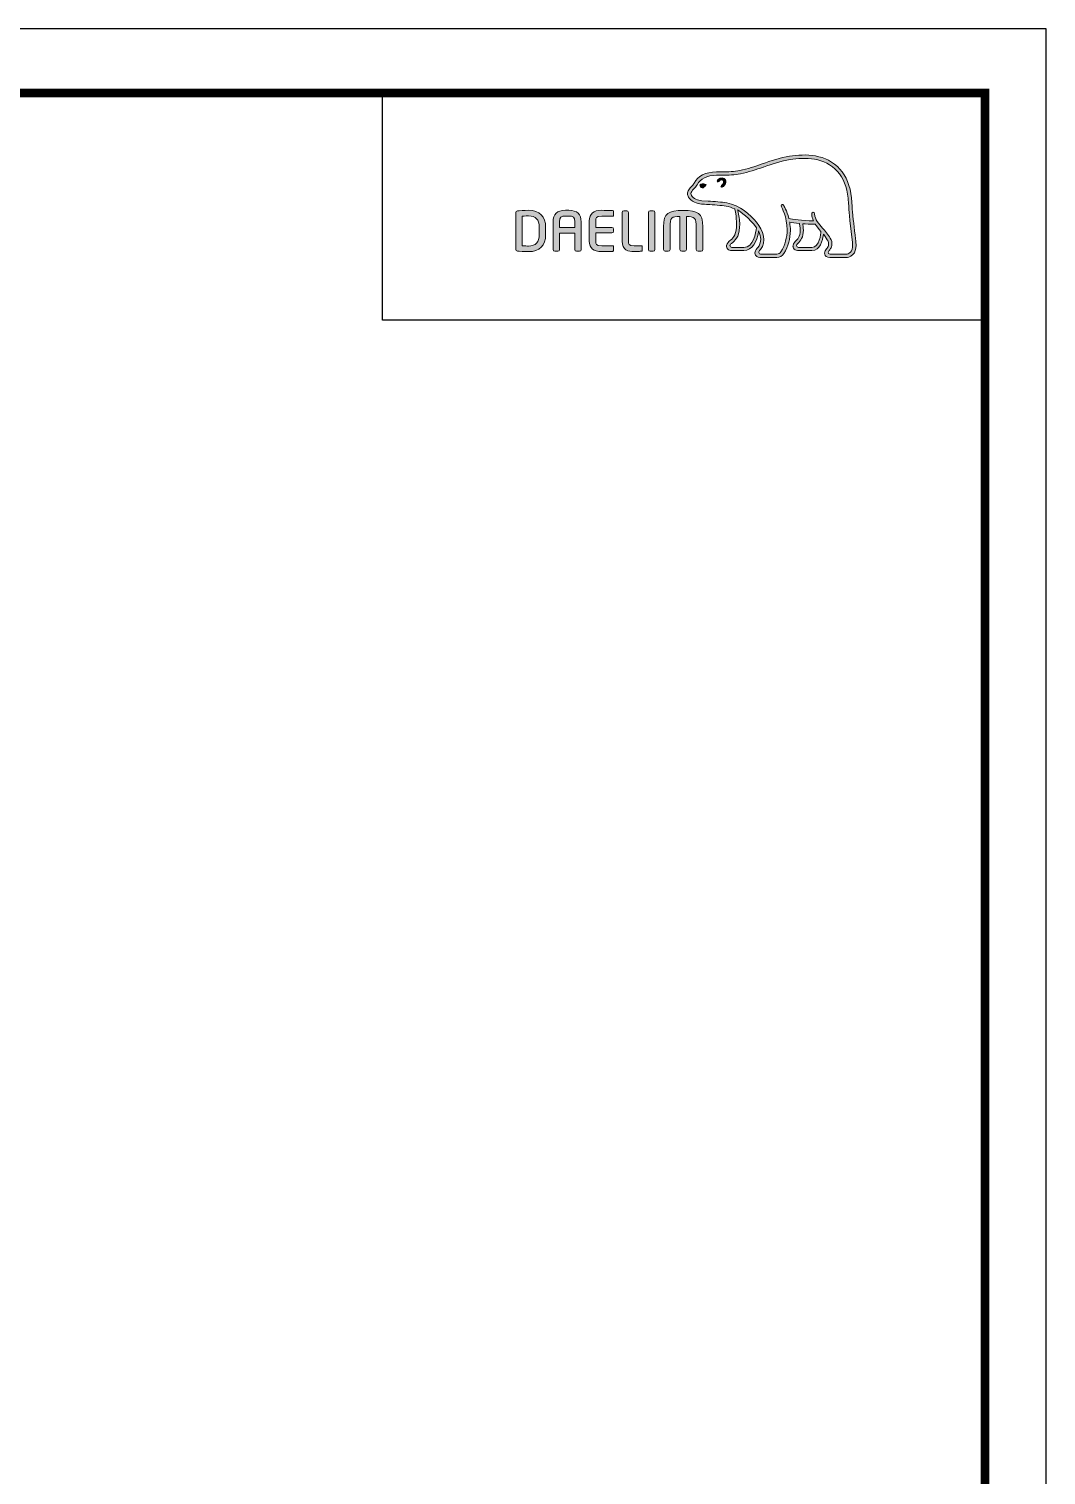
# Model space of a CAD drawing. Extents: x 900 to 2324, y -1513 to 827.
# Drawn here: x 2019.7 to 2324, y 394.2 to 826.8 of the extents above; entities that cross this region are included whole.
import ezdxf

# ---------------------------------------------------------------- set-up
doc = ezdxf.new("R2010")
doc.units = 0
doc.header["$LTSCALE"] = 4
doc.header["$MEASUREMENT"] = 0
doc.layers.get('0').update_dxf_attribs({"linetype": 'CONTINUOUS'})
doc.layers.add('레이어 1', color=7, linetype='CONTINUOUS', lineweight=0)

msp = doc.modelspace()

# ---------------------------------------------------------------- hatches: boundary and pattern name
at = {"layer": '레이어 1'}
h = msp.add_hatch(color=5, dxfattribs=at)
h.dxf.hatch_style = 1
edge = h.paths.add_edge_path(flags=16)
edge.add_spline(control_points=[(2265.51, 759.99), (2265.02, 759.45), (2264.39, 759.44), (2264.37, 759.44), (2264.37, 759.44), (2259.38, 759.44), (2259.38, 759.44), (2259.2, 759.44), (2259.06, 759.49), (2258.97, 759.58), (2258.89, 759.65), (2258.85, 759.76), (2258.85, 759.9), (2258.85, 760.18), (2259.06, 760.44), (2259.28, 760.72), (2259.48, 760.98), (2259.67, 761.22), (2259.78, 761.53), (2260.05, 762.26), (2260.02, 763.04), (2259.7, 763.73), (2259.11, 764.98), (2258.24, 765.96), (2257.39, 766.91), (2257.39, 766.91), (2257.1, 767.23), (2257.1, 767.23), (2256, 768.46), (2254.86, 769.73), (2254.78, 771.45), (2254.75, 771.79), (2254.6, 771.99), (2254.38, 771.98), (2254.38, 771.98), (2254.06, 771.83), (2254.05, 771.83), (2253.96, 771.73), (2253.91, 771.59), (2253.91, 771.42), (2253.91, 771.42), (2253.92, 771.37), (2253.92, 771.37), (2253.96, 770.74), (2254.11, 770.13), (2254.37, 769.5), (2254.37, 769.5), (2254.39, 769.44), (2254.39, 769.44), (2254.39, 769.44), (2254.33, 769.43), (2254.33, 769.43), (2251.13, 769.31), (2247.99, 769.91), (2247.06, 770.13), (2246.5, 772.42), (2245.57, 773.94), (2245.53, 774.01), (2245.46, 774.12), (2245.35, 774.22), (2245.24, 774.25), (2245.24, 774.25), (2244.97, 774.21), (2244.93, 774.2), (2244.91, 774.17), (2244.86, 774.11), (2244.76, 773.97), (2244.76, 773.97), (2244.75, 773.85), (2244.75, 773.85), (2244.75, 773.85), (2244.83, 773.55), (2244.83, 773.55), (2244.9, 773.43), (2246.54, 770.55), (2246.54, 766.74), (2246.54, 764.39), (2245.93, 762.17), (2244.71, 760.14), (2244.42, 759.66), (2244.03, 759.44), (2243.46, 759.44), (2243.46, 759.44), (2238.55, 759.44), (2238.55, 759.44), (2238.38, 759.44), (2238.04, 759.56), (2238.04, 759.91), (2238.04, 760.11), (2238.23, 760.43), (2238.53, 760.77), (2240.58, 763.05), (2239.39, 766.61), (2237.43, 768.96), (2235.53, 771.22), (2232.44, 774.07), (2228.46, 774.78), (2227.05, 775.02), (2224.74, 775.16), (2222.87, 775.27), (2222.87, 775.27), (2220.98, 775.38), (2220.98, 775.38), (2220.01, 775.46), (2218.4, 776.05), (2217.91, 776.98), (2217.71, 777.36), (2217.73, 777.75), (2217.99, 778.2), (2218.15, 778.47), (2218.38, 778.7), (2218.66, 778.98), (2218.97, 779.29), (2219.29, 779.62), (2219.54, 780.05), (2219.54, 780.05), (2219.61, 780.18), (2219.61, 780.18), (2220.56, 782), (2222.51, 782.96), (2225.42, 783.03), (2225.42, 783.03), (2227.06, 783.05), (2227.06, 783.05), (2228.86, 783.06), (2230.91, 783.07), (2232.59, 783.43), (2234.95, 783.94), (2237.31, 784.75), (2239.4, 785.46), (2239.4, 785.46), (2239.47, 785.48), (2239.47, 785.48), (2242.05, 786.37), (2244.72, 787.28), (2247.46, 787.72), (2251.83, 788.45), (2257.83, 788.42), (2261.6, 784.18), (2263.35, 782.22), (2264.43, 779.52), (2264.8, 776.16), (2264.8, 776.16), (2264.78, 776.17), (2264.77, 776.18), (2264.8, 776.12), (2264.83, 775.74), (2264.98, 773.6), (2265.03, 772.57), (2265.07, 771.51), (2265.34, 769.53), (2265.34, 769.53), (2266.11, 762.93), (2266.11, 762.93), (2266.11, 762.93), (2266.15, 762.13), (2266.15, 762.13), (2266.15, 761.19), (2265.94, 760.47), (2265.51, 759.99)], knot_values=[0, 0, 0, 0, 1, 1, 1, 2, 2, 2, 3, 3, 3, 4, 4, 4, 5, 5, 5, 6, 6, 6, 7, 7, 7, 8, 8, 8, 9, 9, 9, 10, 10, 10, 11, 11, 11, 12, 12, 12, 13, 13, 13, 14, 14, 14, 15, 15, 15, 16, 16, 16, 17, 17, 17, 18, 18, 18, 19, 19, 19, 20, 20, 20, 21, 21, 21, 22, 22, 22, 23, 23, 23, 24, 24, 24, 25, 25, 25, 26, 26, 26, 27, 27, 27, 28, 28, 28, 29, 29, 29, 30, 30, 30, 31, 31, 31, 32, 32, 32, 33, 33, 33, 34, 34, 34, 35, 35, 35, 36, 36, 36, 37, 37, 37, 38, 38, 38, 39, 39, 39, 40, 40, 40, 41, 41, 41, 42, 42, 42, 43, 43, 43, 44, 44, 44, 45, 45, 45, 46, 46, 46, 47, 47, 47, 48, 48, 48, 49, 49, 49, 50, 50, 50, 51, 51, 51, 52, 52, 52, 53, 53, 53, 53], degree=3, periodic=0)
edge = h.paths.add_edge_path(flags=16)
edge.add_spline(control_points=[(2253.98, 761.42), (2253.98, 761.42), (2249.92, 761.42), (2249.92, 761.42), (2249.62, 761.42), (2249.38, 761.66), (2249.38, 761.97), (2249.38, 762.18), (2249.56, 762.45), (2249.74, 762.64), (2250.57, 763.43), (2251.41, 764.52), (2251.41, 766.59), (2251.41, 766.59), (2251.36, 767.53), (2251.36, 767.54), (2251.36, 767.54), (2251.21, 768.45), (2251.21, 768.45), (2251.21, 768.45), (2251.2, 768.51), (2251.2, 768.51), (2251.2, 768.51), (2251.26, 768.5), (2251.26, 768.5), (2252.02, 768.45), (2253.5, 768.37), (2254.9, 768.43), (2255.26, 767.86), (2255.84, 767.13), (2256.68, 766.16), (2256.64, 765.67), (2256.24, 761.42), (2253.98, 761.42)], knot_values=[0, 0, 0, 0, 1, 1, 1, 2, 2, 2, 3, 3, 3, 4, 4, 4, 5, 5, 5, 6, 6, 6, 7, 7, 7, 8, 8, 8, 9, 9, 9, 10, 10, 10, 11, 11, 11, 11], degree=3, periodic=0)
edge = h.paths.add_edge_path(flags=16)
edge.add_spline(control_points=[(2233.57, 761.42), (2233.57, 761.42), (2230, 761.42), (2230, 761.42), (2229.74, 761.42), (2229.45, 761.64), (2229.45, 761.97), (2229.45, 762.16), (2229.61, 762.41), (2229.92, 762.65), (2230.82, 763.37), (2232.19, 764.46), (2232.34, 767.47), (2232.34, 767.47), (2232.36, 768.29), (2232.36, 768.29), (2232.36, 769.57), (2232.07, 771.11), (2231.79, 772.49), (2231.79, 772.49), (2231.74, 772.63), (2231.74, 772.63), (2231.74, 772.63), (2231.86, 772.54), (2231.86, 772.54), (2232.39, 772.22), (2235.31, 770.24), (2237.38, 767.32), (2237.21, 765.94), (2236.43, 761.42), (2233.57, 761.42)], knot_values=[0, 0, 0, 0, 1, 1, 1, 2, 2, 2, 3, 3, 3, 4, 4, 4, 5, 5, 5, 6, 6, 6, 7, 7, 7, 8, 8, 8, 9, 9, 9, 10, 10, 10, 10], degree=3, periodic=0)
edge = h.paths.add_edge_path()
edge.add_spline(control_points=[(2267.11, 763.03), (2267.11, 763.04), (2266.35, 769.67), (2266.35, 769.67), (2266.07, 771.65), (2266.03, 772.71), (2266, 773.64), (2266, 773.64), (2265.81, 776.26), (2265.81, 776.26), (2265.41, 779.84), (2264.25, 782.74), (2262.36, 784.85), (2258.28, 789.44), (2251.91, 789.48), (2247.29, 788.72), (2244.45, 788.25), (2241.74, 787.33), (2239.12, 786.43), (2239.12, 786.43), (2239.03, 786.4), (2239.03, 786.4), (2236.98, 785.7), (2234.66, 784.9), (2232.37, 784.42), (2230.8, 784.08), (2228.84, 784.07), (2227.11, 784.06), (2227.11, 784.06), (2225.39, 784.04), (2225.39, 784.04), (2222.09, 783.96), (2219.84, 782.81), (2218.71, 780.64), (2218.71, 780.64), (2218.66, 780.55), (2218.66, 780.55), (2218.47, 780.22), (2218.19, 779.94), (2217.94, 779.69), (2217.66, 779.41), (2217.36, 779.1), (2217.12, 778.7), (2216.88, 778.3), (2216.76, 777.89), (2216.76, 777.49), (2216.76, 777.15), (2216.85, 776.82), (2217.02, 776.51), (2217.72, 775.18), (2219.72, 774.47), (2220.91, 774.38), (2220.91, 774.38), (2222.67, 774.27), (2222.71, 774.27), (2224.47, 774.17), (2226.88, 774.03), (2228.28, 773.78), (2229.1, 773.64), (2230.04, 773.34), (2230.9, 772.94), (2230.96, 772.71), (2231.4, 770.73), (2231.4, 768.29), (2231.4, 768.29), (2231.38, 767.51), (2231.38, 767.51), (2231.26, 764.94), (2230.13, 764.04), (2229.31, 763.38), (2229.23, 763.32), (2228.5, 762.71), (2228.44, 761.98), (2228.41, 761.56), (2228.52, 761.19), (2228.78, 760.91), (2229.05, 760.62), (2229.46, 760.47), (2230, 760.47), (2230, 760.47), (2233.57, 760.47), (2233.57, 760.47), (2236.25, 760.47), (2237.57, 763.35), (2237.97, 766.04), (2237.97, 766.04), (2237.98, 766.42), (2237.98, 766.42), (2237.98, 766.42), (2238.09, 766.23), (2238.09, 766.23), (2238.43, 765.47), (2238.64, 764.56), (2238.64, 763.87), (2238.64, 762.91), (2238.34, 762.07), (2237.77, 761.44), (2237.63, 761.3), (2236.92, 760.56), (2236.92, 759.82), (2236.92, 759.82), (2236.92, 759.7), (2236.92, 759.7), (2237.02, 758.82), (2237.73, 758.43), (2238.39, 758.43), (2238.39, 758.43), (2243.46, 758.43), (2243.46, 758.43), (2244.38, 758.43), (2245.11, 758.84), (2245.58, 759.62), (2246.87, 761.77), (2247.52, 764.09), (2247.52, 766.54), (2247.52, 767.3), (2247.45, 768.12), (2247.31, 768.96), (2247.31, 768.96), (2247.3, 769.03), (2247.3, 769.03), (2247.3, 769.03), (2247.36, 769.02), (2247.36, 769.02), (2247.97, 768.9), (2248.96, 768.73), (2250.17, 768.6), (2250.17, 768.6), (2250.21, 768.59), (2250.21, 768.59), (2250.21, 768.59), (2250.37, 767.66), (2250.37, 767.66), (2250.37, 767.66), (2250.4, 767.44), (2250.4, 767.44), (2250.4, 767.44), (2250.45, 766.62), (2250.45, 766.62), (2250.45, 764.64), (2249.56, 763.78), (2249.07, 763.32), (2249.07, 763.32), (2248.39, 762.63), (2248.32, 762.03), (2248.32, 762.03), (2248.3, 761.84), (2248.3, 761.84), (2248.3, 761.65), (2248.35, 761.27), (2248.68, 760.93), (2248.97, 760.62), (2249.43, 760.47), (2250.03, 760.47), (2250.03, 760.47), (2253.98, 760.47), (2253.98, 760.47), (2256.39, 760.47), (2257.11, 763.52), (2257.4, 765.23), (2257.4, 765.23), (2257.41, 765.41), (2257.41, 765.41), (2257.41, 765.41), (2257.51, 765.28), (2257.51, 765.28), (2258.06, 764.57), (2258.55, 763.79), (2258.78, 763.3), (2258.9, 763.04), (2258.97, 762.76), (2258.97, 762.48), (2258.97, 762.48), (2258.88, 761.91), (2258.88, 761.91), (2258.79, 761.6), (2258.58, 761.31), (2258.37, 761.03), (2258.06, 760.64), (2257.75, 760.23), (2257.75, 759.73), (2257.75, 759.73), (2257.78, 759.46), (2257.78, 759.46), (2257.92, 758.8), (2258.46, 758.43), (2259.29, 758.43), (2259.29, 758.43), (2264.36, 758.43), (2264.36, 758.43), (2264.48, 758.43), (2265.47, 758.46), (2266.25, 759.3), (2266.87, 759.97), (2267.17, 760.89), (2267.17, 762.12), (2267.17, 762.12), (2267.11, 763.03), (2267.11, 763.03)], knot_values=[0, 0, 0, 0, 1, 1, 1, 2, 2, 2, 3, 3, 3, 4, 4, 4, 5, 5, 5, 6, 6, 6, 7, 7, 7, 8, 8, 8, 9, 9, 9, 10, 10, 10, 11, 11, 11, 12, 12, 12, 13, 13, 13, 14, 14, 14, 15, 15, 15, 16, 16, 16, 17, 17, 17, 18, 18, 18, 19, 19, 19, 20, 20, 20, 21, 21, 21, 22, 22, 22, 23, 23, 23, 24, 24, 24, 25, 25, 25, 26, 26, 26, 27, 27, 27, 28, 28, 28, 29, 29, 29, 30, 30, 30, 31, 31, 31, 32, 32, 32, 33, 33, 33, 34, 34, 34, 35, 35, 35, 36, 36, 36, 37, 37, 37, 38, 38, 38, 39, 39, 39, 40, 40, 40, 41, 41, 41, 42, 42, 42, 43, 43, 43, 44, 44, 44, 45, 45, 45, 46, 46, 46, 47, 47, 47, 48, 48, 48, 49, 49, 49, 50, 50, 50, 51, 51, 51, 52, 52, 52, 53, 53, 53, 54, 54, 54, 55, 55, 55, 56, 56, 56, 57, 57, 57, 58, 58, 58, 59, 59, 59, 60, 60, 60, 61, 61, 61, 62, 62, 62, 63, 63, 63, 64, 64, 64, 65, 65, 65, 66, 66, 66, 66], degree=3, periodic=0)
edge = h.paths.add_edge_path(flags=0)
edge.add_spline(control_points=[(2220.83, 780.17), (2220.83, 780.17), (2221.56, 780.51), (2222.48, 780.15), (2222.48, 780.15), (2222.59, 780.11), (2222.45, 779.9), (2222, 779.3), (2221.56, 779.17), (2221.56, 779.17), (2221.56, 779.17), (2221.24, 779.06), (2221.06, 779.27), (2220.7, 779.7), (2220.69, 779.94), (2220.69, 779.94), (2220.69, 779.94), (2220.65, 780.13), (2220.83, 780.17)], knot_values=[0, 0, 0, 0, 1, 1, 1, 2, 2, 2, 3, 3, 3, 4, 4, 4, 5, 5, 5, 6, 6, 6, 6], degree=3, periodic=0)
edge = h.paths.add_edge_path(flags=0)
edge.add_spline(control_points=[(2225.7, 781.53), (2225.59, 781.41), (2225.58, 781.21), (2225.7, 781.1), (2225.82, 781), (2226.01, 781.03), (2226.12, 781.15), (2226.18, 781.21), (2226.79, 781.93), (2227.31, 781.56), (2227.5, 781.43), (2227.58, 781.23), (2227.55, 780.98), (2227.51, 780.57), (2227.16, 780.12), (2226.91, 779.96), (2226.78, 779.88), (2226.69, 779.7), (2226.75, 779.55), (2226.82, 779.41), (2227, 779.37), (2227.15, 779.43), (2227.58, 779.64), (2228.14, 780.34), (2228.21, 781), (2228.26, 781.45), (2228.06, 781.82), (2227.69, 782.07), (2226.91, 782.63), (2226.03, 781.89), (2225.7, 781.53)], knot_values=[0, 0, 0, 0, 1, 1, 1, 2, 2, 2, 3, 3, 3, 4, 4, 4, 5, 5, 5, 6, 6, 6, 7, 7, 7, 8, 8, 8, 9, 9, 9, 10, 10, 10, 10], degree=3, periodic=0)
edge = h.paths.add_edge_path(flags=0)
edge.add_spline(control_points=[(2225.6, 780.99), (2225.6, 780.99), (2225.6, 780.99), (2225.6, 780.99), (2225.6, 780.99), (2225.6, 780.99), (2225.6, 780.99)], knot_values=[0, 0, 0, 0, 1, 1, 1, 2, 2, 2, 2], degree=3, periodic=0)
h = msp.add_hatch(color=5, dxfattribs=at)
h.dxf.hatch_style = 2
edge = h.paths.add_edge_path()
edge.add_spline(control_points=[(2220.89, 779.39), (2221.07, 779.17), (2221.38, 779.28), (2221.38, 779.28), (2221.38, 779.28), (2221.82, 779.41), (2222.27, 780.01)], knot_values=[2, 2, 2, 2, 3, 3, 3, 4, 4, 4, 4], degree=3, periodic=0)
edge.add_spline(control_points=[(2222.27, 780.01), (2222.42, 780.22), (2222.3, 780.27), (2222.3, 780.27)], knot_values=[1.00001, 1.00001, 1.00001, 1.00001, 2, 2, 2, 2], degree=3, periodic=0)
edge.add_spline(control_points=[(2222.3, 780.27), (2222.25, 780.29), (2222.19, 780.31), (2222.13, 780.33)], knot_values=[0.937491, 0.937491, 0.937491, 0.937491, 1, 1, 1, 1], degree=3, periodic=0)
edge.add_spline(control_points=[(2222.13, 780.33), (2222.02, 780.36), (2221.91, 780.38), (2221.81, 780.4)], knot_values=[0.812494, 0.812494, 0.812494, 0.812494, 0.937491, 0.937491, 0.937491, 0.937491], degree=3, periodic=0)
edge.add_spline(control_points=[(2221.81, 780.4), (2221.71, 780.42), (2221.61, 780.43), (2221.51, 780.43)], knot_values=[0.687496, 0.687496, 0.687496, 0.687496, 0.812494, 0.812494, 0.812494, 0.812494], degree=3, periodic=0)
edge.add_spline(control_points=[(2221.51, 780.43), (2221.42, 780.43), (2221.33, 780.43), (2221.25, 780.42)], knot_values=[0.562499, 0.562499, 0.562499, 0.562499, 0.687496, 0.687496, 0.687496, 0.687496], degree=3, periodic=0)
edge.add_spline(control_points=[(2221.25, 780.42), (2221.13, 780.41), (2221.02, 780.39), (2220.93, 780.37)], knot_values=[0.375003, 0.375003, 0.375003, 0.375003, 0.562499, 0.562499, 0.562499, 0.562499], degree=3, periodic=0)
edge.add_spline(control_points=[(2220.93, 780.37), (2220.81, 780.35), (2220.73, 780.32), (2220.68, 780.3)], knot_values=[0.125007, 0.125007, 0.125007, 0.125007, 0.375003, 0.375003, 0.375003, 0.375003], degree=3, periodic=0)
edge.add_spline(control_points=[(2220.68, 780.3), (2220.66, 780.29), (2220.65, 780.29), (2220.65, 780.29)], knot_values=[0, 0, 0, 0, 0.125007, 0.125007, 0.125007, 0.125007], degree=3, periodic=0)
edge.add_spline(control_points=[(2220.65, 780.29), (2220.48, 780.24), (2220.51, 780.06), (2220.51, 780.06), (2220.51, 780.06), (2220.53, 779.81), (2220.89, 779.39)], knot_values=[4, 4, 4, 4, 5, 5, 5, 6, 6, 6, 6], degree=3, periodic=0)
h = msp.add_hatch(color=5, dxfattribs=at)
h.dxf.hatch_style = 2
edge = h.paths.add_edge_path()
edge.add_spline(control_points=[(2225.7, 781.53), (2225.59, 781.41), (2225.58, 781.21), (2225.7, 781.1), (2225.82, 781), (2226.01, 781.03), (2226.12, 781.15), (2226.18, 781.21), (2226.79, 781.93), (2227.31, 781.56), (2227.5, 781.43), (2227.58, 781.23), (2227.55, 780.98), (2227.51, 780.57), (2227.16, 780.12), (2226.91, 779.96), (2226.78, 779.88), (2226.69, 779.7), (2226.75, 779.55), (2226.82, 779.41), (2227, 779.37), (2227.15, 779.43), (2227.58, 779.64), (2228.14, 780.34), (2228.21, 781), (2228.26, 781.45), (2228.06, 781.82), (2227.69, 782.07), (2226.91, 782.63), (2226.03, 781.89), (2225.7, 781.53)], knot_values=[0, 0, 0, 0, 1, 1, 1, 2, 2, 2, 3, 3, 3, 4, 4, 4, 5, 5, 5, 6, 6, 6, 7, 7, 7, 8, 8, 8, 9, 9, 9, 10, 10, 10, 10], degree=3, periodic=0)
h = msp.add_hatch(color=5, dxfattribs=at)
h.dxf.hatch_style = 2
edge = h.paths.add_edge_path()
edge.add_spline(control_points=[(2172.37, 765.29), (2172.37, 762.98), (2171.31, 761.85), (2169.14, 761.85), (2169.14, 761.85), (2167.65, 761.88), (2167.26, 761.88), (2167.26, 761.88), (2167.26, 770.77), (2167.26, 770.77), (2168.03, 770.85), (2169.13, 770.86), (2169.14, 770.86), (2171.37, 770.86), (2172.37, 769.8), (2172.37, 767.42), (2172.37, 767.42), (2172.37, 765.29), (2172.37, 765.29)], knot_values=[0, 0, 0, 0, 1, 1, 1, 2, 2, 2, 3, 3, 3, 4, 4, 4, 5, 5, 5, 6, 6, 6, 6], degree=3, periodic=0)
edge = h.paths.add_edge_path()
edge.add_spline(control_points=[(2169.14, 772.53), (2167.93, 772.53), (2166.36, 772.45), (2165.85, 772.37), (2165.53, 772.32), (2165.32, 772.08), (2165.32, 771.76), (2165.32, 771.76), (2165.32, 760.95), (2165.32, 760.95), (2165.32, 760.62), (2165.53, 760.38), (2165.86, 760.34), (2166.35, 760.26), (2167.91, 760.18), (2169.14, 760.18), (2172.51, 760.18), (2174.29, 761.95), (2174.29, 765.29), (2174.29, 765.29), (2174.29, 767.42), (2174.29, 767.42), (2174.29, 770.76), (2172.51, 772.53), (2169.14, 772.53)], knot_values=[0, 0, 0, 0, 1, 1, 1, 2, 2, 2, 3, 3, 3, 4, 4, 4, 5, 5, 5, 6, 6, 6, 7, 7, 7, 8, 8, 8, 8], degree=3, periodic=0)
h = msp.add_hatch(color=5, dxfattribs=at)
h.dxf.hatch_style = 2
edge = h.paths.add_edge_path()
edge.add_spline(control_points=[(2182.99, 767.43), (2182.99, 767.43), (2178.44, 767.43), (2178.44, 767.43), (2178.44, 767.6), (2178.44, 769.05), (2178.44, 769.05), (2178.44, 770.57), (2178.89, 770.82), (2180.24, 770.82), (2180.24, 770.82), (2181.19, 770.82), (2181.19, 770.82), (2182.54, 770.82), (2182.99, 770.57), (2182.99, 769.05), (2182.99, 769.05), (2182.99, 767.6), (2182.99, 767.43)], knot_values=[0, 0, 0, 0, 1, 1, 1, 2, 2, 2, 3, 3, 3, 4, 4, 4, 5, 5, 5, 6, 6, 6, 6], degree=3, periodic=0)
edge = h.paths.add_edge_path()
edge.add_spline(control_points=[(2181.19, 772.53), (2181.19, 772.53), (2180.24, 772.53), (2180.24, 772.53), (2177.67, 772.53), (2176.52, 771.46), (2176.52, 769.05), (2176.52, 769.05), (2176.52, 760.83), (2176.52, 760.83), (2176.52, 760.54), (2176.75, 760.29), (2177.03, 760.29), (2177.03, 760.29), (2177.93, 760.29), (2177.93, 760.29), (2178.25, 760.29), (2178.44, 760.56), (2178.44, 760.83), (2178.44, 760.83), (2178.44, 765.55), (2178.44, 765.74), (2178.44, 765.74), (2182.99, 765.74), (2182.99, 765.74), (2182.99, 765.55), (2182.99, 760.83), (2182.99, 760.83), (2182.99, 760.53), (2183.22, 760.29), (2183.51, 760.29), (2183.51, 760.29), (2184.39, 760.29), (2184.39, 760.29), (2184.71, 760.29), (2184.92, 760.57), (2184.92, 760.83), (2184.92, 760.83), (2184.92, 769.05), (2184.92, 769.05), (2184.92, 771.46), (2183.76, 772.53), (2181.19, 772.53)], knot_values=[0, 0, 0, 0, 1, 1, 1, 2, 2, 2, 3, 3, 3, 4, 4, 4, 5, 5, 5, 6, 6, 6, 7, 7, 7, 8, 8, 8, 9, 9, 9, 10, 10, 10, 11, 11, 11, 12, 12, 12, 13, 13, 13, 14, 14, 14, 14], degree=3, periodic=0)
h = msp.add_hatch(color=5, dxfattribs=at)
h.dxf.hatch_style = 2
edge = h.paths.add_edge_path()
edge.add_spline(control_points=[(2187.36, 769.38), (2187.36, 769.38), (2187.36, 763.33), (2187.36, 763.33), (2187.36, 761.21), (2188.57, 760.18), (2191.06, 760.18), (2192.16, 760.18), (2193.65, 760.2), (2194.25, 760.26), (2194.24, 760.26), (2194.54, 760.29), (2194.54, 760.29), (2194.54, 760.29), (2194.63, 760.3), (2194.63, 760.3), (2194.63, 760.3), (2194.63, 761.92), (2194.63, 761.92), (2194.63, 761.92), (2191.07, 761.92), (2191.07, 761.92), (2189.29, 761.92), (2189.29, 762.42), (2189.29, 763.33), (2189.29, 763.33), (2189.29, 765.57), (2189.29, 765.75), (2189.47, 765.75), (2194.07, 765.75), (2194.07, 765.75), (2194.37, 765.75), (2194.62, 765.99), (2194.62, 766.28), (2194.62, 766.28), (2194.62, 766.88), (2194.62, 766.88), (2194.62, 767.18), (2194.37, 767.42), (2194.07, 767.42), (2194.07, 767.42), (2189.47, 767.42), (2189.29, 767.42), (2189.29, 767.59), (2189.29, 769.38), (2189.29, 769.38), (2189.29, 770.29), (2189.29, 770.79), (2191.07, 770.79), (2191.07, 770.79), (2194.63, 770.78), (2194.63, 770.78), (2194.63, 770.78), (2194.63, 772.39), (2194.63, 772.39), (2194.63, 772.39), (2194.25, 772.43), (2194.25, 772.43), (2193.55, 772.49), (2191.95, 772.53), (2191.06, 772.53), (2188.57, 772.53), (2187.36, 771.5), (2187.36, 769.38)], knot_values=[0, 0, 0, 0, 1, 1, 1, 2, 2, 2, 3, 3, 3, 4, 4, 4, 5, 5, 5, 6, 6, 6, 7, 7, 7, 8, 8, 8, 9, 9, 9, 10, 10, 10, 11, 11, 11, 12, 12, 12, 13, 13, 13, 14, 14, 14, 15, 15, 15, 16, 16, 16, 17, 17, 17, 18, 18, 18, 19, 19, 19, 20, 20, 20, 21, 21, 21, 21], degree=3, periodic=0)
h = msp.add_hatch(color=5, dxfattribs=at)
h.dxf.hatch_style = 2
edge = h.paths.add_edge_path()
edge.add_spline(control_points=[(2197.71, 772.42), (2197.42, 772.42), (2197.16, 772.17), (2197.16, 771.88), (2197.16, 771.88), (2197.16, 763.33), (2197.16, 763.33), (2197.16, 760.54), (2199.07, 760.18), (2200.72, 760.18), (2201.94, 760.18), (2202.25, 760.24), (2202.61, 760.3), (2202.61, 760.3), (2202.82, 760.33), (2202.82, 760.33), (2202.82, 760.33), (2203.1, 760.36), (2203.1, 760.36), (2203.1, 760.36), (2203.18, 760.37), (2203.18, 760.37), (2203.18, 760.37), (2203.18, 761.92), (2203.18, 761.92), (2203.18, 761.92), (2200.74, 761.92), (2200.74, 761.92), (2199.09, 761.92), (2199.09, 762.54), (2199.09, 763.14), (2199.09, 763.14), (2199.09, 771.88), (2199.09, 771.88), (2199.09, 772.17), (2198.84, 772.42), (2198.54, 772.42), (2198.54, 772.42), (2197.71, 772.42), (2197.71, 772.42)], knot_values=[0, 0, 0, 0, 1, 1, 1, 2, 2, 2, 3, 3, 3, 4, 4, 4, 5, 5, 5, 6, 6, 6, 7, 7, 7, 8, 8, 8, 9, 9, 9, 10, 10, 10, 11, 11, 11, 12, 12, 12, 13, 13, 13, 13], degree=3, periodic=0)
h = msp.add_hatch(color=5, dxfattribs=at)
h.dxf.hatch_style = 2
edge = h.paths.add_edge_path()
edge.add_spline(control_points=[(2205.57, 772.42), (2205.24, 772.42), (2205.05, 772.15), (2205.05, 771.9), (2205.05, 771.9), (2205.05, 760.83), (2205.05, 760.83), (2205.05, 760.53), (2205.28, 760.29), (2205.57, 760.29), (2205.57, 760.29), (2206.46, 760.29), (2206.46, 760.29), (2206.79, 760.29), (2206.98, 760.56), (2206.98, 760.83), (2206.98, 760.83), (2206.98, 771.9), (2206.98, 771.9), (2206.98, 772.19), (2206.75, 772.42), (2206.46, 772.42), (2206.46, 772.42), (2205.57, 772.42), (2205.57, 772.42)], knot_values=[0, 0, 0, 0, 1, 1, 1, 2, 2, 2, 3, 3, 3, 4, 4, 4, 5, 5, 5, 6, 6, 6, 7, 7, 7, 8, 8, 8, 8], degree=3, periodic=0)
h = msp.add_hatch(color=5, dxfattribs=at)
h.dxf.hatch_style = 2
edge = h.paths.add_edge_path()
edge.add_spline(control_points=[(2209.57, 767.64), (2209.57, 767.64), (2209.57, 760.83), (2209.57, 760.83), (2209.57, 760.53), (2209.8, 760.29), (2210.08, 760.29), (2210.08, 760.29), (2210.99, 760.29), (2210.99, 760.29), (2211.32, 760.29), (2211.51, 760.56), (2211.51, 760.83), (2211.51, 760.83), (2211.51, 767.47), (2211.51, 767.47), (2211.51, 770.4), (2212, 770.69), (2214.48, 770.69), (2214.48, 770.51), (2214.48, 760.83), (2214.48, 760.83), (2214.48, 760.52), (2214.7, 760.29), (2214.99, 760.29), (2214.99, 760.29), (2215.89, 760.29), (2215.89, 760.29), (2216.21, 760.29), (2216.4, 760.56), (2216.4, 760.83), (2216.4, 760.83), (2216.4, 770.48), (2216.4, 770.67), (2217.56, 770.67), (2218.37, 770.57), (2218.82, 770.13), (2219.28, 769.67), (2219.37, 768.8), (2219.37, 767.47), (2219.37, 767.47), (2219.37, 760.83), (2219.37, 760.83), (2219.37, 760.54), (2219.61, 760.29), (2219.89, 760.29), (2219.89, 760.29), (2220.8, 760.29), (2220.8, 760.29), (2221.12, 760.29), (2221.32, 760.57), (2221.32, 760.83), (2221.32, 760.83), (2221.32, 767.64), (2221.32, 767.64), (2221.32, 771.77), (2219.85, 772.47), (2215.45, 772.47), (2211.04, 772.47), (2209.57, 771.77), (2209.57, 767.64)], knot_values=[0, 0, 0, 0, 1, 1, 1, 2, 2, 2, 3, 3, 3, 4, 4, 4, 5, 5, 5, 6, 6, 6, 7, 7, 7, 8, 8, 8, 9, 9, 9, 10, 10, 10, 11, 11, 11, 12, 12, 12, 13, 13, 13, 14, 14, 14, 15, 15, 15, 16, 16, 16, 17, 17, 17, 18, 18, 18, 19, 19, 19, 20, 20, 20, 20], degree=3, periodic=0)

# ---------------------------------------------------------------- linework, layer by layer
at = {"color": 5, "ltscale": 0.5}
msp.add_line((2125.44, 739.68), (2125.44, 807.6), dxfattribs=at)
at = {"color": 5}
msp.add_line((2233.42, 760.47), (2233.42, 760.47), dxfattribs=at)
at = {"color": 5, "ltscale": 40}
msp.add_line((2305.78, 739.68), (2125.44, 739.68), dxfattribs=at)
at = {"ltscale": 0.5}
msp.add_lwpolyline([(1195.63, 0), (2324.03, 0), (2324.03, 826.8), (1195.63, 826.8)], close=True, dxfattribs=at)
at = {"color": 5, "linetype": 'ByBlock', "lineweight": 200, "const_width": 2.6}
msp.add_lwpolyline([(1213.78, 35.4), (2305.78, 35.4), (2305.78, 807.6), (1213.78, 807.6)], close=True, dxfattribs=at)
at = {"layer": '레이어 1', "color": 5}
for points, knots in [([(2267.11, 763.03), (2267.11, 763.04), (2266.35, 769.67), (2266.35, 769.67), (2266.07, 771.65), (2266.03, 772.71), (2266, 773.64), (2266, 773.64), (2265.81, 776.26), (2265.81, 776.26), (2265.41, 779.84), (2264.25, 782.74), (2262.36, 784.85), (2258.28, 789.44), (2251.91, 789.48), (2247.29, 788.72), (2244.45, 788.25), (2241.74, 787.33), (2239.12, 786.43), (2239.12, 786.43), (2239.03, 786.4), (2239.03, 786.4), (2236.98, 785.7), (2234.66, 784.9), (2232.37, 784.42), (2230.8, 784.08), (2228.84, 784.07), (2227.11, 784.06), (2227.11, 784.06), (2225.39, 784.04), (2225.39, 784.04), (2222.09, 783.96), (2219.84, 782.81), (2218.71, 780.64), (2218.71, 780.64), (2218.66, 780.55), (2218.66, 780.55), (2218.47, 780.22), (2218.19, 779.94), (2217.94, 779.69), (2217.66, 779.41), (2217.36, 779.1), (2217.12, 778.7), (2216.88, 778.3), (2216.76, 777.89), (2216.76, 777.49), (2216.76, 777.15), (2216.85, 776.82), (2217.02, 776.51), (2217.72, 775.18), (2219.72, 774.47), (2220.91, 774.38), (2220.91, 774.38), (2222.67, 774.27), (2222.71, 774.27), (2224.47, 774.17), (2226.88, 774.03), (2228.28, 773.78), (2229.1, 773.64), (2230.04, 773.34), (2230.9, 772.94), (2230.96, 772.71), (2231.4, 770.73), (2231.4, 768.29), (2231.4, 768.29), (2231.38, 767.51), (2231.38, 767.51), (2231.26, 764.94), (2230.13, 764.04), (2229.31, 763.38), (2229.23, 763.32), (2228.5, 762.71), (2228.44, 761.98), (2228.41, 761.56), (2228.52, 761.19), (2228.78, 760.91), (2229.05, 760.62), (2229.46, 760.47), (2230, 760.47), (2230, 760.47), (2233.57, 760.47), (2233.57, 760.47), (2236.25, 760.47), (2237.57, 763.35), (2237.97, 766.04), (2237.97, 766.04), (2237.98, 766.42), (2237.98, 766.42), (2237.98, 766.42), (2238.09, 766.23), (2238.09, 766.23), (2238.43, 765.47), (2238.64, 764.56), (2238.64, 763.87), (2238.64, 762.91), (2238.34, 762.07), (2237.77, 761.44), (2237.63, 761.3), (2236.92, 760.56), (2236.92, 759.82), (2236.92, 759.82), (2236.92, 759.7), (2236.92, 759.7), (2237.02, 758.82), (2237.73, 758.43), (2238.39, 758.43), (2238.39, 758.43), (2243.46, 758.43), (2243.46, 758.43), (2244.38, 758.43), (2245.11, 758.84), (2245.58, 759.62), (2246.87, 761.77), (2247.52, 764.09), (2247.52, 766.54), (2247.52, 767.3), (2247.45, 768.12), (2247.31, 768.96), (2247.31, 768.96), (2247.3, 769.03), (2247.3, 769.03), (2247.3, 769.03), (2247.36, 769.02), (2247.36, 769.02), (2247.97, 768.9), (2248.96, 768.73), (2250.17, 768.6), (2250.17, 768.6), (2250.21, 768.59), (2250.21, 768.59), (2250.21, 768.59), (2250.37, 767.66), (2250.37, 767.66), (2250.37, 767.66), (2250.4, 767.44), (2250.4, 767.44), (2250.4, 767.44), (2250.45, 766.62), (2250.45, 766.62), (2250.45, 764.64), (2249.56, 763.78), (2249.07, 763.32), (2249.07, 763.32), (2248.39, 762.63), (2248.32, 762.03), (2248.32, 762.03), (2248.3, 761.84), (2248.3, 761.84), (2248.3, 761.65), (2248.35, 761.27), (2248.68, 760.93), (2248.97, 760.62), (2249.43, 760.47), (2250.03, 760.47), (2250.03, 760.47), (2253.98, 760.47), (2253.98, 760.47), (2256.39, 760.47), (2257.11, 763.52), (2257.4, 765.23), (2257.4, 765.23), (2257.41, 765.41), (2257.41, 765.41), (2257.41, 765.41), (2257.51, 765.28), (2257.51, 765.28), (2258.06, 764.57), (2258.55, 763.79), (2258.78, 763.3), (2258.9, 763.04), (2258.97, 762.76), (2258.97, 762.48), (2258.97, 762.48), (2258.88, 761.91), (2258.88, 761.91), (2258.79, 761.6), (2258.58, 761.31), (2258.37, 761.03), (2258.06, 760.64), (2257.75, 760.23), (2257.75, 759.73), (2257.75, 759.73), (2257.78, 759.46), (2257.78, 759.46), (2257.92, 758.8), (2258.46, 758.43), (2259.29, 758.43), (2259.29, 758.43), (2264.36, 758.43), (2264.36, 758.43), (2264.48, 758.43), (2265.47, 758.46), (2266.25, 759.3), (2266.87, 759.97), (2267.17, 760.89), (2267.17, 762.12), (2267.17, 762.12), (2267.11, 763.03), (2267.11, 763.03)], [0, 0, 0, 0, 1, 1, 1, 2, 2, 2, 3, 3, 3, 4, 4, 4, 5, 5, 5, 6, 6, 6, 7, 7, 7, 8, 8, 8, 9, 9, 9, 10, 10, 10, 11, 11, 11, 12, 12, 12, 13, 13, 13, 14, 14, 14, 15, 15, 15, 16, 16, 16, 17, 17, 17, 18, 18, 18, 19, 19, 19, 20, 20, 20, 21, 21, 21, 22, 22, 22, 23, 23, 23, 24, 24, 24, 25, 25, 25, 26, 26, 26, 27, 27, 27, 28, 28, 28, 29, 29, 29, 30, 30, 30, 31, 31, 31, 32, 32, 32, 33, 33, 33, 34, 34, 34, 35, 35, 35, 36, 36, 36, 37, 37, 37, 38, 38, 38, 39, 39, 39, 40, 40, 40, 41, 41, 41, 42, 42, 42, 43, 43, 43, 44, 44, 44, 45, 45, 45, 46, 46, 46, 47, 47, 47, 48, 48, 48, 49, 49, 49, 50, 50, 50, 51, 51, 51, 52, 52, 52, 53, 53, 53, 54, 54, 54, 55, 55, 55, 56, 56, 56, 57, 57, 57, 58, 58, 58, 59, 59, 59, 60, 60, 60, 61, 61, 61, 62, 62, 62, 63, 63, 63, 64, 64, 64, 65, 65, 65, 66, 66, 66, 66]), ([(2220.61, 780.29), (2220.61, 780.29), (2221.35, 780.62), (2222.26, 780.27), (2222.26, 780.27), (2222.37, 780.22), (2222.23, 780.01), (2221.78, 779.41), (2221.34, 779.28), (2221.34, 779.28), (2221.34, 779.28), (2221.02, 779.17), (2220.84, 779.39), (2220.48, 779.81), (2220.47, 780.06), (2220.47, 780.06), (2220.47, 780.06), (2220.43, 780.24), (2220.61, 780.29)], [0, 0, 0, 0, 1, 1, 1, 2, 2, 2, 3, 3, 3, 4, 4, 4, 5, 5, 5, 6, 6, 6, 6]), ([(2220.65, 780.29), (2220.65, 780.29), (2221.39, 780.62), (2222.3, 780.27), (2222.3, 780.27), (2222.42, 780.22), (2222.27, 780.01), (2221.82, 779.41), (2221.38, 779.28), (2221.38, 779.28), (2221.38, 779.28), (2221.07, 779.17), (2220.89, 779.39), (2220.53, 779.81), (2220.51, 780.06), (2220.51, 780.06), (2220.51, 780.06), (2220.48, 780.24), (2220.65, 780.29)], [0, 0, 0, 0, 1, 1, 1, 2, 2, 2, 3, 3, 3, 4, 4, 4, 5, 5, 5, 6, 6, 6, 6]), ([(2225.7, 781.53), (2225.59, 781.41), (2225.58, 781.21), (2225.7, 781.1), (2225.82, 781), (2226.01, 781.03), (2226.12, 781.15), (2226.18, 781.21), (2226.79, 781.93), (2227.31, 781.56), (2227.5, 781.43), (2227.58, 781.23), (2227.55, 780.98), (2227.51, 780.57), (2227.16, 780.12), (2226.91, 779.96), (2226.78, 779.88), (2226.69, 779.7), (2226.75, 779.55), (2226.82, 779.41), (2227, 779.37), (2227.15, 779.43), (2227.58, 779.64), (2228.14, 780.34), (2228.21, 781), (2228.26, 781.45), (2228.06, 781.82), (2227.69, 782.07), (2226.91, 782.63), (2226.03, 781.89), (2225.7, 781.53)], [0, 0, 0, 0, 1, 1, 1, 2, 2, 2, 3, 3, 3, 4, 4, 4, 5, 5, 5, 6, 6, 6, 7, 7, 7, 8, 8, 8, 9, 9, 9, 10, 10, 10, 10]), ([(2225.6, 780.99), (2225.6, 780.99), (2225.6, 780.99), (2225.6, 780.99), (2225.6, 780.99), (2225.6, 780.99), (2225.6, 780.99)], [0, 0, 0, 0, 1, 1, 1, 2, 2, 2, 2]), ([(2169.14, 772.53), (2167.93, 772.53), (2166.36, 772.45), (2165.85, 772.37), (2165.53, 772.32), (2165.32, 772.08), (2165.32, 771.76), (2165.32, 771.76), (2165.32, 760.95), (2165.32, 760.95), (2165.32, 760.62), (2165.53, 760.38), (2165.86, 760.34), (2166.35, 760.26), (2167.91, 760.18), (2169.14, 760.18), (2172.51, 760.18), (2174.29, 761.95), (2174.29, 765.29), (2174.29, 765.29), (2174.29, 767.42), (2174.29, 767.42), (2174.29, 770.76), (2172.51, 772.53), (2169.14, 772.53)], [0, 0, 0, 0, 1, 1, 1, 2, 2, 2, 3, 3, 3, 4, 4, 4, 5, 5, 5, 6, 6, 6, 7, 7, 7, 8, 8, 8, 8]), ([(2172.37, 765.29), (2172.37, 762.98), (2171.31, 761.85), (2169.14, 761.85), (2169.14, 761.85), (2167.65, 761.88), (2167.26, 761.88), (2167.26, 761.88), (2167.26, 770.77), (2167.26, 770.77), (2168.03, 770.85), (2169.13, 770.86), (2169.14, 770.86), (2171.37, 770.86), (2172.37, 769.8), (2172.37, 767.42), (2172.37, 767.42), (2172.37, 765.29), (2172.37, 765.29)], [0, 0, 0, 0, 1, 1, 1, 2, 2, 2, 3, 3, 3, 4, 4, 4, 5, 5, 5, 6, 6, 6, 6]), ([(2181.19, 772.53), (2181.19, 772.53), (2180.24, 772.53), (2180.24, 772.53), (2177.67, 772.53), (2176.52, 771.46), (2176.52, 769.05), (2176.52, 769.05), (2176.52, 760.83), (2176.52, 760.83), (2176.52, 760.54), (2176.75, 760.29), (2177.03, 760.29), (2177.03, 760.29), (2177.93, 760.29), (2177.93, 760.29), (2178.25, 760.29), (2178.44, 760.56), (2178.44, 760.83), (2178.44, 760.83), (2178.44, 765.55), (2178.44, 765.74), (2178.44, 765.74), (2182.99, 765.74), (2182.99, 765.74), (2182.99, 765.55), (2182.99, 760.83), (2182.99, 760.83), (2182.99, 760.53), (2183.22, 760.29), (2183.51, 760.29), (2183.51, 760.29), (2184.39, 760.29), (2184.39, 760.29), (2184.71, 760.29), (2184.92, 760.57), (2184.92, 760.83), (2184.92, 760.83), (2184.92, 769.05), (2184.92, 769.05), (2184.92, 771.46), (2183.76, 772.53), (2181.19, 772.53)], [0, 0, 0, 0, 1, 1, 1, 2, 2, 2, 3, 3, 3, 4, 4, 4, 5, 5, 5, 6, 6, 6, 7, 7, 7, 8, 8, 8, 9, 9, 9, 10, 10, 10, 11, 11, 11, 12, 12, 12, 13, 13, 13, 14, 14, 14, 14]), ([(2182.99, 767.43), (2182.99, 767.43), (2178.44, 767.43), (2178.44, 767.43), (2178.44, 767.6), (2178.44, 769.05), (2178.44, 769.05), (2178.44, 770.57), (2178.89, 770.82), (2180.24, 770.82), (2180.24, 770.82), (2181.19, 770.82), (2181.19, 770.82), (2182.54, 770.82), (2182.99, 770.57), (2182.99, 769.05), (2182.99, 769.05), (2182.99, 767.6), (2182.99, 767.43)], [0, 0, 0, 0, 1, 1, 1, 2, 2, 2, 3, 3, 3, 4, 4, 4, 5, 5, 5, 6, 6, 6, 6]), ([(2187.36, 769.38), (2187.36, 769.38), (2187.36, 763.33), (2187.36, 763.33), (2187.36, 761.21), (2188.57, 760.18), (2191.06, 760.18), (2192.16, 760.18), (2193.65, 760.2), (2194.25, 760.26), (2194.24, 760.26), (2194.54, 760.29), (2194.54, 760.29), (2194.54, 760.29), (2194.63, 760.3), (2194.63, 760.3), (2194.63, 760.3), (2194.63, 761.92), (2194.63, 761.92), (2194.63, 761.92), (2191.07, 761.92), (2191.07, 761.92), (2189.29, 761.92), (2189.29, 762.42), (2189.29, 763.33), (2189.29, 763.33), (2189.29, 765.57), (2189.29, 765.75), (2189.47, 765.75), (2194.07, 765.75), (2194.07, 765.75), (2194.37, 765.75), (2194.62, 765.99), (2194.62, 766.28), (2194.62, 766.28), (2194.62, 766.88), (2194.62, 766.88), (2194.62, 767.18), (2194.37, 767.42), (2194.07, 767.42), (2194.07, 767.42), (2189.47, 767.42), (2189.29, 767.42), (2189.29, 767.59), (2189.29, 769.38), (2189.29, 769.38), (2189.29, 770.29), (2189.29, 770.79), (2191.07, 770.79), (2191.07, 770.79), (2194.63, 770.78), (2194.63, 770.78), (2194.63, 770.78), (2194.63, 772.39), (2194.63, 772.39), (2194.63, 772.39), (2194.25, 772.43), (2194.25, 772.43), (2193.55, 772.49), (2191.95, 772.53), (2191.06, 772.53), (2188.57, 772.53), (2187.36, 771.5), (2187.36, 769.38)], [0, 0, 0, 0, 1, 1, 1, 2, 2, 2, 3, 3, 3, 4, 4, 4, 5, 5, 5, 6, 6, 6, 7, 7, 7, 8, 8, 8, 9, 9, 9, 10, 10, 10, 11, 11, 11, 12, 12, 12, 13, 13, 13, 14, 14, 14, 15, 15, 15, 16, 16, 16, 17, 17, 17, 18, 18, 18, 19, 19, 19, 20, 20, 20, 21, 21, 21, 21]), ([(2197.71, 772.42), (2197.42, 772.42), (2197.16, 772.17), (2197.16, 771.88), (2197.16, 771.88), (2197.16, 763.33), (2197.16, 763.33), (2197.16, 760.54), (2199.07, 760.18), (2200.72, 760.18), (2201.94, 760.18), (2202.25, 760.24), (2202.61, 760.3), (2202.61, 760.3), (2202.82, 760.33), (2202.82, 760.33), (2202.82, 760.33), (2203.1, 760.36), (2203.1, 760.36), (2203.1, 760.36), (2203.18, 760.37), (2203.18, 760.37), (2203.18, 760.37), (2203.18, 761.92), (2203.18, 761.92), (2203.18, 761.92), (2200.74, 761.92), (2200.74, 761.92), (2199.09, 761.92), (2199.09, 762.54), (2199.09, 763.14), (2199.09, 763.14), (2199.09, 771.88), (2199.09, 771.88), (2199.09, 772.17), (2198.84, 772.42), (2198.54, 772.42), (2198.54, 772.42), (2197.71, 772.42), (2197.71, 772.42)], [0, 0, 0, 0, 1, 1, 1, 2, 2, 2, 3, 3, 3, 4, 4, 4, 5, 5, 5, 6, 6, 6, 7, 7, 7, 8, 8, 8, 9, 9, 9, 10, 10, 10, 11, 11, 11, 12, 12, 12, 13, 13, 13, 13]), ([(2205.57, 772.42), (2205.24, 772.42), (2205.05, 772.15), (2205.05, 771.9), (2205.05, 771.9), (2205.05, 760.83), (2205.05, 760.83), (2205.05, 760.53), (2205.28, 760.29), (2205.57, 760.29), (2205.57, 760.29), (2206.46, 760.29), (2206.46, 760.29), (2206.79, 760.29), (2206.98, 760.56), (2206.98, 760.83), (2206.98, 760.83), (2206.98, 771.9), (2206.98, 771.9), (2206.98, 772.19), (2206.75, 772.42), (2206.46, 772.42), (2206.46, 772.42), (2205.57, 772.42), (2205.57, 772.42)], [0, 0, 0, 0, 1, 1, 1, 2, 2, 2, 3, 3, 3, 4, 4, 4, 5, 5, 5, 6, 6, 6, 7, 7, 7, 8, 8, 8, 8]), ([(2209.57, 767.64), (2209.57, 767.64), (2209.57, 760.83), (2209.57, 760.83), (2209.57, 760.53), (2209.8, 760.29), (2210.08, 760.29), (2210.08, 760.29), (2210.99, 760.29), (2210.99, 760.29), (2211.32, 760.29), (2211.51, 760.56), (2211.51, 760.83), (2211.51, 760.83), (2211.51, 767.47), (2211.51, 767.47), (2211.51, 770.4), (2212, 770.69), (2214.48, 770.69), (2214.48, 770.51), (2214.48, 760.83), (2214.48, 760.83), (2214.48, 760.52), (2214.7, 760.29), (2214.99, 760.29), (2214.99, 760.29), (2215.89, 760.29), (2215.89, 760.29), (2216.21, 760.29), (2216.4, 760.56), (2216.4, 760.83), (2216.4, 760.83), (2216.4, 770.48), (2216.4, 770.67), (2217.56, 770.67), (2218.37, 770.57), (2218.82, 770.13), (2219.28, 769.67), (2219.37, 768.8), (2219.37, 767.47), (2219.37, 767.47), (2219.37, 760.83), (2219.37, 760.83), (2219.37, 760.54), (2219.61, 760.29), (2219.89, 760.29), (2219.89, 760.29), (2220.8, 760.29), (2220.8, 760.29), (2221.12, 760.29), (2221.32, 760.57), (2221.32, 760.83), (2221.32, 760.83), (2221.32, 767.64), (2221.32, 767.64), (2221.32, 771.77), (2219.85, 772.47), (2215.45, 772.47), (2211.04, 772.47), (2209.57, 771.77), (2209.57, 767.64)], [0, 0, 0, 0, 1, 1, 1, 2, 2, 2, 3, 3, 3, 4, 4, 4, 5, 5, 5, 6, 6, 6, 7, 7, 7, 8, 8, 8, 9, 9, 9, 10, 10, 10, 11, 11, 11, 12, 12, 12, 13, 13, 13, 14, 14, 14, 15, 15, 15, 16, 16, 16, 17, 17, 17, 18, 18, 18, 19, 19, 19, 20, 20, 20, 20]), ([(2233.57, 761.42), (2233.57, 761.42), (2230, 761.42), (2230, 761.42), (2229.74, 761.42), (2229.45, 761.64), (2229.45, 761.97), (2229.45, 762.16), (2229.61, 762.41), (2229.92, 762.65), (2230.82, 763.37), (2232.19, 764.46), (2232.34, 767.47), (2232.34, 767.47), (2232.36, 768.29), (2232.36, 768.29), (2232.36, 769.57), (2232.07, 771.11), (2231.79, 772.49), (2231.79, 772.49), (2231.74, 772.63), (2231.74, 772.63), (2231.74, 772.63), (2231.86, 772.54), (2231.86, 772.54), (2232.39, 772.22), (2235.31, 770.24), (2237.38, 767.32), (2237.21, 765.94), (2236.43, 761.42), (2233.57, 761.42)], [0, 0, 0, 0, 1, 1, 1, 2, 2, 2, 3, 3, 3, 4, 4, 4, 5, 5, 5, 6, 6, 6, 7, 7, 7, 8, 8, 8, 9, 9, 9, 10, 10, 10, 10]), ([(2244.83, 773.55), (2244.9, 773.43), (2246.54, 770.55), (2246.54, 766.74), (2246.54, 764.39), (2245.93, 762.17), (2244.71, 760.14)], [24, 24, 24, 24, 25, 25, 25, 26, 26, 26, 26]), ([(2253.98, 761.42), (2253.98, 761.42), (2249.92, 761.42), (2249.92, 761.42), (2249.62, 761.42), (2249.38, 761.66), (2249.38, 761.97), (2249.38, 762.18), (2249.56, 762.45), (2249.74, 762.64), (2250.57, 763.43), (2251.41, 764.52), (2251.41, 766.59), (2251.41, 766.59), (2251.36, 767.53), (2251.36, 767.54), (2251.36, 767.54), (2251.21, 768.45), (2251.21, 768.45), (2251.21, 768.45), (2251.2, 768.51), (2251.2, 768.51), (2251.2, 768.51), (2251.26, 768.5), (2251.26, 768.5), (2252.02, 768.45), (2253.5, 768.37), (2254.9, 768.43), (2255.26, 767.86), (2255.84, 767.13), (2256.68, 766.16), (2256.64, 765.67), (2256.24, 761.42), (2253.98, 761.42)], [0, 0, 0, 0, 1, 1, 1, 2, 2, 2, 3, 3, 3, 4, 4, 4, 5, 5, 5, 6, 6, 6, 7, 7, 7, 8, 8, 8, 9, 9, 9, 10, 10, 10, 11, 11, 11, 11]), ([(2238.55, 759.44), (2238.38, 759.44), (2238.04, 759.56), (2238.04, 759.91), (2238.04, 760.11), (2238.23, 760.43), (2238.53, 760.77)], [28, 28, 28, 28, 29, 29, 29, 30, 30, 30, 30]), ([(2258.97, 759.58), (2258.89, 759.65), (2258.85, 759.76), (2258.85, 759.9), (2258.85, 760.18), (2259.06, 760.44), (2259.28, 760.72)], [3, 3, 3, 3, 4, 4, 4, 5, 5, 5, 5])]:
    msp.add_open_spline(points, degree=3, knots=knots, dxfattribs=at)
for points in [[(2239.47, 785.48), (2242.05, 786.37), (2244.72, 787.28), (2247.46, 787.72)], [(2247.46, 787.72), (2251.83, 788.45), (2257.83, 788.42), (2261.6, 784.18)], [(2227.06, 783.05), (2228.86, 783.06), (2230.91, 783.07), (2232.59, 783.43)], [(2232.59, 783.43), (2234.95, 783.94), (2237.31, 784.75), (2239.4, 785.46)], [(2239.4, 785.46), (2239.4, 785.46), (2239.47, 785.48), (2239.47, 785.48)], [(2261.6, 784.18), (2263.35, 782.22), (2264.43, 779.52), (2264.8, 776.16)], [(2217.99, 778.2), (2218.15, 778.47), (2218.38, 778.7), (2218.66, 778.98)], [(2218.66, 778.98), (2218.97, 779.29), (2219.29, 779.62), (2219.54, 780.05)], [(2219.54, 780.05), (2219.54, 780.05), (2219.61, 780.18), (2219.61, 780.18)], [(2219.61, 780.18), (2220.56, 782), (2222.51, 782.96), (2225.42, 783.03)], [(2225.42, 783.03), (2225.42, 783.03), (2227.06, 783.05), (2227.06, 783.05)], [(2217.91, 776.98), (2217.71, 777.36), (2217.73, 777.75), (2217.99, 778.2)], [(2220.98, 775.38), (2220.01, 775.46), (2218.4, 776.05), (2217.91, 776.98)], [(2222.87, 775.27), (2222.87, 775.27), (2220.98, 775.38), (2220.98, 775.38)], [(2228.46, 774.78), (2227.05, 775.02), (2224.74, 775.16), (2222.87, 775.27)], [(2237.43, 768.96), (2235.53, 771.22), (2232.44, 774.07), (2228.46, 774.78)], [(2264.8, 776.16), (2264.8, 776.16), (2264.78, 776.17), (2264.77, 776.18)], [(2264.77, 776.18), (2264.8, 776.12), (2264.83, 775.74), (2264.98, 773.6)], [(2244.76, 773.97), (2244.76, 773.97), (2244.75, 773.85), (2244.75, 773.85)], [(2244.75, 773.85), (2244.75, 773.85), (2244.83, 773.55), (2244.83, 773.55)], [(2244.93, 774.2), (2244.91, 774.17), (2244.86, 774.11), (2244.76, 773.97)], [(2245.24, 774.25), (2245.24, 774.25), (2244.97, 774.21), (2244.93, 774.2)], [(2245.53, 774.01), (2245.46, 774.12), (2245.35, 774.22), (2245.24, 774.25)], [(2247.06, 770.13), (2246.5, 772.42), (2245.57, 773.94), (2245.53, 774.01)], [(2254.33, 769.43), (2251.13, 769.31), (2247.99, 769.91), (2247.06, 770.13)], [(2254.05, 771.83), (2253.96, 771.73), (2253.91, 771.59), (2253.91, 771.42)], [(2253.91, 771.42), (2253.91, 771.42), (2253.92, 771.37), (2253.92, 771.37)], [(2253.92, 771.37), (2253.96, 770.74), (2254.11, 770.13), (2254.37, 769.5)], [(2254.38, 771.98), (2254.38, 771.98), (2254.06, 771.83), (2254.05, 771.83)], [(2254.78, 771.45), (2254.75, 771.79), (2254.6, 771.99), (2254.38, 771.98)], [(2257.1, 767.23), (2256, 768.46), (2254.86, 769.73), (2254.78, 771.45)], [(2264.98, 773.6), (2265.03, 772.57), (2265.07, 771.51), (2265.34, 769.53)], [(2238.53, 760.77), (2240.58, 763.05), (2239.39, 766.61), (2237.43, 768.96)], [(2254.39, 769.44), (2254.39, 769.44), (2254.33, 769.43), (2254.33, 769.43)], [(2254.37, 769.5), (2254.37, 769.5), (2254.39, 769.44), (2254.39, 769.44)], [(2257.39, 766.91), (2257.39, 766.91), (2257.1, 767.23), (2257.1, 767.23)], [(2259.7, 763.73), (2259.11, 764.98), (2258.24, 765.96), (2257.39, 766.91)], [(2265.34, 769.53), (2265.34, 769.53), (2266.11, 762.93), (2266.11, 762.93)], [(2259.28, 760.72), (2259.48, 760.98), (2259.67, 761.22), (2259.78, 761.53)], [(2259.78, 761.53), (2260.05, 762.26), (2260.02, 763.04), (2259.7, 763.73)], [(2266.15, 762.13), (2266.15, 761.19), (2265.94, 760.47), (2265.51, 759.99)], [(2266.11, 762.93), (2266.11, 762.93), (2266.15, 762.13), (2266.15, 762.13)], [(2243.46, 759.44), (2243.46, 759.44), (2238.55, 759.44), (2238.55, 759.44)], [(2244.71, 760.14), (2244.42, 759.66), (2244.03, 759.44), (2243.46, 759.44)], [(2259.38, 759.44), (2259.2, 759.44), (2259.06, 759.49), (2258.97, 759.58)], [(2264.37, 759.44), (2264.37, 759.44), (2259.38, 759.44), (2259.38, 759.44)], [(2265.51, 759.99), (2265.02, 759.45), (2264.39, 759.44), (2264.37, 759.44)]]:
    msp.add_open_spline(points, degree=3, dxfattribs=at)

doc.saveas('drawing.dxf')
